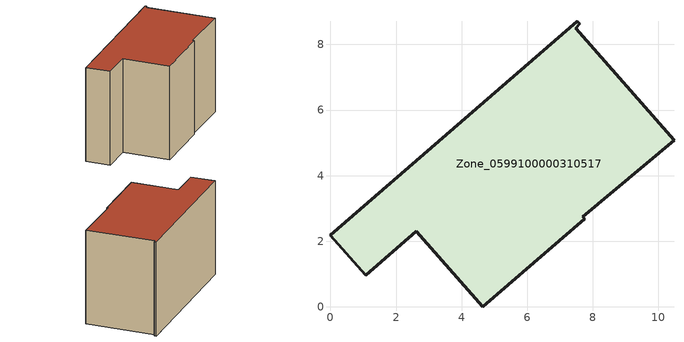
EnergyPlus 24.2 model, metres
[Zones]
Zone_0599100000310517
 floor ground (C_G): 2.62,2.3 1.07,0.97 0,2.19 7.53,8.71 7.59,8.63 7.48,8.49 10.47,5.07 7.7,2.75 7.75,2.69 4.64,0 z0
 wall outside (C_F): 7.53,8.71 0,2.19 1.07,0.97 2.62,2.3 4.64,0 7.75,2.69 7.7,2.75 10.47,5.07 7.48,8.49 7.59,8.63 7.53,8.71 z0:6.26
 roof outside (C_R): 4.64,0 7.75,2.69 7.7,2.75 10.47,5.07 7.48,8.49 7.59,8.63 7.53,8.71 0,2.19 1.07,0.97 2.62,2.3 z6.26
[BUILDING]
Pand.0599100000310517: North Axis=0; Terrain=City; Loads Convergence Tolerance Value=0.04; Temperature Convergence Tolerance Value=0.4; Solar Distribution=FullExterior; Maximum Number of Warmup Days=25; Minimum Number of Warmup Days=1
[Site:Location]
Rotterdam.The.Hague.AP_ZH_NLD Design_Conditions: Latitude=51.96; Longitude=4.45; Time Zone=1; Elevation=-4.5
[SITE:GROUNDTEMPERATURE:BUILDINGSURFACE]
18, 18, 18, 18, 18, 18, 18, 18, 18, 18, 18, 18
[MATERIAL] Thermal Absorptance=0.9; Solar Absorptance=0.7; Visible Absorptance=0.7
Name | Roughness | Thickness | Conductivity | Density | Specific Heat
G.TC.1946 | MediumSmooth | 0.15 | 1 | 540 | 1210
F.TC.1946 | Rough | 0.3 | 0.857143 | 1920 | 840
R.TC.1946 | MediumRough | 0.2 | 0.909091 | 1500 | 1000
[CONSTRUCTION]
C_G: G.TC.1946
C_F: F.TC.1946
C_R: R.TC.1946
[ZONE]
Zone_0599100000310517: Type=1; Multiplier=1; Ceiling Height=Autocalculate; Volume=Autocalculate; Floor Area=autocalculate; Part of Total Floor Area=Yes
[ZONEINFILTRATION:DESIGNFLOWRATE]
Infil_Zone_0599100000310517: Zone or ZoneList or Space or SpaceList=Zone_0599100000310517; Schedule=AlwaysOn; Design Flow Rate Calculation Method=Flow/Area; Flow Rate per Floor Area=0.003; Constant Term Coefficient=1; Temperature Term Coefficient=0; Velocity Term Coefficient=0; Velocity Squared Term Coefficient=0
[HVACTEMPLATE:ZONE:IDEALLOADSAIRSYSTEM]
Zone_0599100000310517: Maximum Heating Supply Air Temperature=50; Minimum Cooling Supply Air Temperature=13; Maximum Heating Supply Air Humidity Ratio=0.0156; Minimum Cooling Supply Air Humidity Ratio=0.0077; Heating Limit=NoLimit; Cooling Limit=NoLimit; Dehumidification Control Type=ConstantSensibleHeatRatio; Cooling Sensible Heat Ratio=0.7; Dehumidification Setpoint=60; Humidification Control Type=None; Humidification Setpoint=30; Outdoor Air Method=None; Outdoor Air Flow Rate per Person=0.00944; Outdoor Air Flow Rate per Zone Floor Area=0; Outdoor Air Flow Rate per Zone=0; Demand Controlled Ventilation Type=None; Outdoor Air Economizer Type=NoEconomizer; Heat Recovery Type=None; Sensible Heat Recovery Effectiveness=0.7; Latent Heat Recovery Effectiveness=0.65
[ZONECONTROL:THERMOSTAT]
ThermostatControl_Zone_0599100000310517: Zone or ZoneList=Zone_0599100000310517; Control Type Schedule=DualSetpointControlType; Control 1=Thermostat_Zone_0599100000310517; Temperature Difference Between Cutout And Setpoint=0
[THERMOSTATSETPOINT:DUALSETPOINT]
Thermostat_Zone_0599100000310517: Heating Setpoint Temperature Schedule=HeatingSetpoint_Zone_0599100000310517; Cooling Setpoint Temperature Schedule=CoolingSetpoint_Zone_0599100000310517
[SCHEDULE:COMPACT]
HeatingSetpoint_Zone_0599100000310517: Through: 12/31, For: AllDays, Until: 24:00, 21
CoolingSetpoint_Zone_0599100000310517: Through: 12/31, For: AllDays, Until: 24:00, 24
DualSetpointControlType: Through: 12/31, For: AllDays, Until: 24:00, 4
AlwaysOn: Through: 12/31, For: AllDays, Until: 24:00, 1
